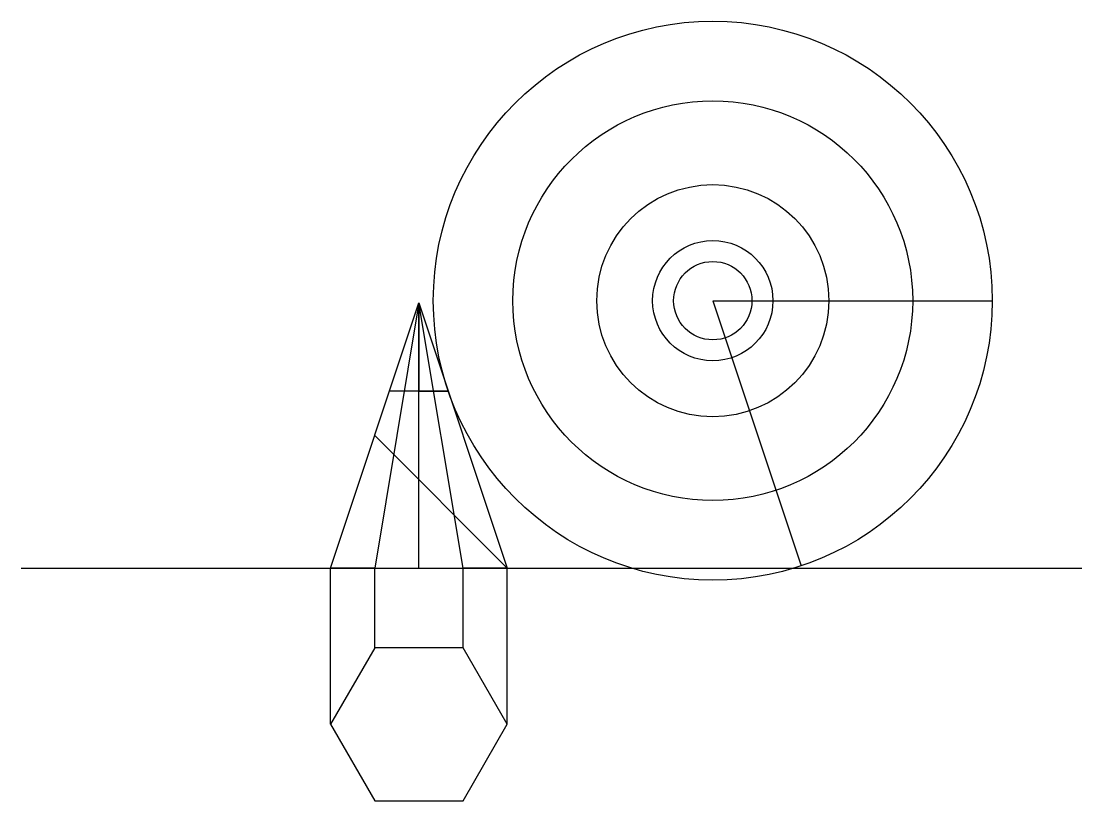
# Model space of a CAD drawing. Header units: millimetres. Extents: x 137 to 7220, y 7466 to 9893.
# Drawn here: x 5070 to 5550, y 8440 to 8792.9 of the extents above; entities that cross this region are included whole.
import ezdxf

# ---------------------------------------------------------------- set-up
doc = ezdxf.new("R2010")
doc.units = ezdxf.units.MM
doc.layers.add('Object', color=7, linetype='Continuous', lineweight=30)
doc.layers.add('Projection', color=140, linetype='Continuous')

msp = doc.modelspace()

# ---------------------------------------------------------------- linework, layer by layer
for p, q in [((5250, 8665.359), (5250, 8625.359)), ((5263.333, 8625.359), (5236.667, 8625.359)), ((5250, 8625.359), (5263.333, 8625.359)), ((5290, 8545.359), (5230, 8605.359)), ((5070, 8545.359), (5550, 8545.359)), ((5230, 8440), (5270, 8440))]:
    msp.add_line(p, q)
msp.add_lwpolyline([(5230, 8440), (5270, 8440), (5290, 8474.641), (5270, 8509.282), (5230, 8509.282), (5210, 8474.641)], close=True)
for radius in [126.491, 90.465, 52.518, 27.22, 17.733]:
    msp.add_circle((5383, 8666.359), radius)
at = {"layer": 'Object'}
for p, q in [((5210, 8545.359), (5250, 8665.359)), ((5250, 8665.359), (5230, 8545.359)), ((5250, 8545.359), (5250, 8665.359)), ((5250, 8665.359), (5290, 8545.359)), ((5270, 8545.359), (5250, 8665.359)), ((5383, 8666.359), (5423, 8546.359)), ((5383, 8666.359), (5509.491, 8666.359)), ((5230, 8545.359), (5210, 8545.359)), ((5230, 8545.359), (5290, 8545.359)), ((5290, 8545.359), (5270, 8545.359))]:
    msp.add_line(p, q, dxfattribs=at)
at = {"layer": 'Projection'}
for p, q in [((5210, 8474.641), (5210, 8545.359)), ((5230, 8509.282), (5230, 8545.359)), ((5270, 8509.282), (5270, 8545.359)), ((5290, 8474.641), (5290, 8545.359))]:
    msp.add_line(p, q, dxfattribs=at)

doc.saveas('drawing.dxf')
